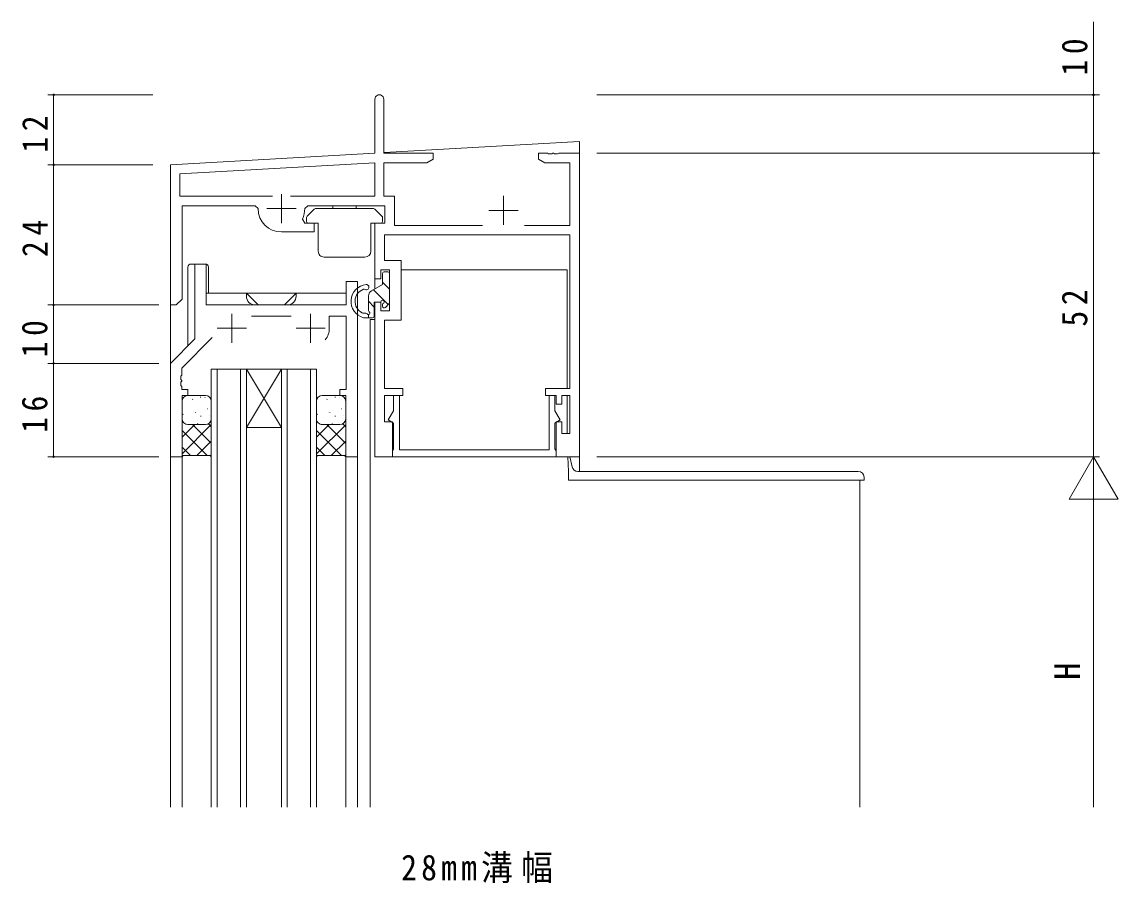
# Model space of a CAD drawing. Units: millimetres, scale not verified. Extents: x -594 to 539, y -420 to 386.
# Drawn here: x -289.3 to -101.7, y 39 to 186.5 of the extents above; entities that cross this region are included whole.
import ezdxf
from ezdxf.enums import TextEntityAlignment as Align

# ---------------------------------------------------------------- set-up
doc = ezdxf.new("R2010")
doc.units = ezdxf.units.MM
doc.header["$LTSCALE"] = 2
doc.layers.add('0-2_USER1', color=7, linetype='Continuous')
for name, color, linetype, lineweight in [('0-3_YKK_11', 7, 'Continuous', 9), ('0-4_YKK_12', 2, 'Continuous', 9), ('0-5_YKK_13', 4, 'Continuous', 9), ('0-6_YKK_D', 6, 'Continuous', 9)]:
    doc.layers.add(name, color=color, linetype=linetype, lineweight=lineweight)
doc.styles.add('ＭＳ ゴシック', font='')
doc.styles.get('ＭＳ ゴシック').set_extended_font_data('MS Gothic')

msp = doc.modelspace()

# ---------------------------------------------------------------- linework, layer by layer
at = {"layer": '0-3_YKK_11'}
for p, q in [((-228.866, 173.281), (-228.866, 164.031)), ((-227.366, 164.031), (-227.366, 173.281)), ((-228.866, 164.031), (-263.866, 162.031)), ((-218.866, 164.031), (-227.366, 164.031)), ((-218.866, 163.031), (-218.866, 164.031)), ((-200.866, 164.031), (-200.866, 163.031)), ((-199.324, 164.031), (-200.866, 164.031)), ((-199.141, 163.911), (-199.324, 164.031)), ((-198.591, 163.911), (-199.141, 163.911)), ((-198.408, 164.031), (-198.591, 163.911)), ((-198.324, 164.031), (-198.408, 164.031)), ((-198.141, 163.911), (-198.324, 164.031)), ((-197.591, 163.911), (-198.141, 163.911)), ((-197.408, 164.031), (-197.591, 163.911)), ((-193.866, 164.031), (-197.408, 164.031)), ((-193.866, 112.031), (-193.866, 164.031)), ((-263.866, 162.031), (-263.866, 138.031)), ((-228.866, 162.398), (-262.236, 160.491)), ((-228.866, 156.661), (-228.866, 162.398)), ((-227.366, 162.401), (-219.957, 162.401)), ((-227.366, 156.661), (-227.366, 162.401)), ((-219.957, 162.401), (-218.866, 163.031)), ((-200.866, 163.031), (-199.775, 162.401)), ((-199.775, 162.401), (-195.496, 162.401)), ((-195.496, 162.401), (-195.496, 151.661)), ((-262.236, 160.491), (-262.236, 156.661)), ((-262.236, 156.661), (-246.416, 156.661)), ((-244.866, 157.031), (-244.866, 152.031)), ((-243.316, 156.661), (-228.866, 156.661)), ((-243.316, 156.661), (-228.866, 156.661)), ((-225.536, 156.661), (-227.366, 156.661)), ((-225.536, 151.661), (-225.536, 156.661)), ((-206.866, 156.731), (-206.866, 151.731)), ((-261.866, 155.031), (-249.366, 155.031)), ((-261.866, 139.031), (-261.866, 155.031)), ((-249.366, 155.031), (-248.866, 154.531)), ((-247.366, 154.531), (-242.366, 154.531)), ((-240.866, 154.531), (-240.366, 155.031)), ((-240.366, 155.031), (-227.166, 155.031)), ((-227.166, 155.031), (-227.166, 152.031)), ((-209.366, 154.231), (-204.366, 154.231)), ((-240.835, 152.031), (-241.283, 152.753)), ((-239.266, 152.031), (-240.835, 152.031)), ((-239.266, 150.531), (-239.266, 152.031)), ((-227.166, 152.031), (-228.866, 152.031)), ((-228.866, 152.031), (-228.866, 142.531)), ((-244.866, 150.531), (-239.266, 150.531)), ((-210.453, 151.661), (-225.536, 151.661)), ((-195.496, 151.661), (-203.279, 151.661)), ((-227.236, 150.031), (-195.496, 150.031)), ((-227.236, 145.661), (-227.236, 150.031)), ((-195.496, 150.031), (-195.496, 123.731)), ((-259.666, 145.031), (-257.736, 145.031)), ((-259.666, 132.23), (-259.666, 145.031)), ((-257.736, 145.031), (-257.736, 138.031)), ((-224.366, 145.661), (-227.236, 145.661)), ((-224.366, 135.401), (-224.366, 145.661)), ((-227.866, 144.031), (-226.366, 144.031)), ((-227.866, 142.531), (-227.866, 144.031)), ((-226.366, 144.031), (-226.366, 137.031)), ((-233.796, 142.031), (-231.866, 142.031)), ((-233.796, 138.031), (-233.796, 142.031)), ((-231.866, 142.031), (-231.866, 112.031)), ((-228.866, 142.531), (-227.866, 142.531)), ((-262.866, 138.031), (-261.866, 139.031)), ((-263.866, 138.031), (-262.866, 138.031)), ((-257.736, 138.031), (-233.796, 138.031)), ((-227.866, 138.531), (-228.866, 138.531)), ((-228.866, 138.531), (-228.866, 112.031)), ((-227.866, 137.031), (-227.866, 138.531)), ((-226.366, 137.031), (-227.866, 137.031)), ((-253.366, 136.531), (-253.366, 131.53)), ((-243.217, 136.1), (-250.016, 136.1)), ((-239.866, 136.531), (-239.866, 131.53)), ((-236.666, 136.1), (-236.666, 134.03)), ((-233.796, 136.1), (-236.666, 136.1)), ((-233.796, 123.531), (-233.796, 136.1)), ((-227.236, 135.401), (-224.366, 135.401)), ((-227.236, 123.731), (-227.236, 135.401)), ((-255.866, 134.03), (-250.866, 134.03)), ((-242.366, 134.03), (-237.366, 134.03)), ((-263.866, 128.031), (-259.666, 132.23)), ((-256.725, 132.443), (-261.936, 127.231)), ((-263.866, 112.031), (-263.866, 128.031)), ((-261.936, 125.989), (-262.056, 125.805)), ((-262.056, 125.805), (-262.056, 125.256)), ((-261.936, 127.231), (-261.936, 125.989)), ((-262.056, 125.256), (-261.936, 125.072)), ((-261.936, 124.989), (-262.056, 124.805)), ((-262.056, 124.805), (-262.056, 124.256)), ((-262.056, 124.256), (-261.936, 124.072)), ((-261.936, 125.072), (-261.936, 124.989)), ((-261.936, 124.072), (-261.936, 123.531)), ((-261.936, 123.531), (-260.866, 123.531)), ((-260.866, 122.53), (-261.866, 122.53)), ((-261.866, 122.53), (-261.866, 112.031)), ((-260.866, 123.531), (-260.866, 122.53)), ((-234.866, 123.531), (-233.796, 123.531)), ((-234.866, 122.53), (-234.866, 123.531)), ((-233.866, 122.53), (-234.866, 122.53)), ((-233.866, 112.031), (-233.866, 122.53)), ((-224.066, 123.731), (-227.236, 123.731)), ((-227.236, 118.031), (-227.236, 122.531)), ((-227.236, 122.531), (-224.066, 122.531)), ((-225.666, 122.531), (-225.666, 119.906)), ((-224.666, 122.531), (-225.666, 122.531)), ((-224.666, 113.231), (-224.666, 122.531)), ((-224.066, 122.531), (-224.066, 123.731)), ((-195.496, 123.731), (-199.666, 123.731)), ((-199.666, 123.731), (-199.666, 122.531)), ((-199.666, 122.531), (-197.866, 122.531)), ((-198.066, 122.531), (-199.066, 122.531)), ((-199.066, 122.531), (-199.066, 113.231)), ((-198.066, 119.906), (-198.066, 122.531)), ((-197.866, 122.531), (-197.866, 121.031)), ((-196.866, 122.531), (-195.496, 122.531)), ((-196.866, 121.031), (-196.866, 122.531)), ((-195.496, 122.531), (-195.496, 116.031)), ((-197.866, 121.031), (-196.866, 121.031)), ((-225.666, 119.906), (-226.576, 118.331)), ((-226.576, 118.331), (-225.666, 117.805)), ((-197.156, 118.331), (-198.066, 119.906)), ((-198.066, 117.805), (-197.156, 118.331)), ((-225.866, 118.031), (-227.236, 118.031)), ((-225.866, 112.031), (-225.866, 118.031)), ((-225.666, 117.805), (-225.666, 113.377)), ((-198.066, 113.377), (-198.066, 117.805)), ((-196.866, 118.031), (-197.866, 118.031)), ((-197.866, 118.031), (-197.866, 112.031)), ((-196.866, 116.031), (-196.866, 118.031)), ((-195.496, 116.031), (-196.866, 116.031)), ((-225.766, 113.204), (-225.866, 113.031)), ((-225.866, 113.031), (-225.866, 112.031)), ((-225.666, 113.377), (-225.766, 113.204)), ((-199.066, 113.231), (-224.666, 113.231)), ((-197.966, 113.204), (-198.066, 113.377)), ((-197.866, 113.031), (-197.966, 113.204)), ((-197.866, 112.031), (-197.866, 113.031)), ((-261.866, 112.031), (-263.866, 112.031)), ((-231.866, 112.031), (-233.866, 112.031)), ((-228.866, 112.031), (-225.866, 112.031)), ((-225.866, 112.031), (-197.866, 112.031)), ((-197.866, 112.031), (-193.866, 112.031))]:
    msp.add_line(p, q, dxfattribs=at)
for centre, radius, start, end in [((-228.116, 173.281), 0.75, 359.99998, 180), ((-244.866, 154.531), 4, 180, 269.99998), ((-244.866, 154.531), 4, 333.6122, 0), ((-239.866, 134.03), 3.2, 321.63347, 359.99998)]:
    msp.add_arc(centre, radius, start, end, dxfattribs=at)
at = {"layer": '0-4_YKK_12'}
for p, q in [((-227.286, 164.127), (-193.866, 166.036)), ((-193.866, 166.036), (-193.866, 109.531)), ((-263.866, 161.753), (-263.866, 52.03)), ((-228.866, 145.331), (-228.866, 143.28)), ((-228.866, 142.831), (-228.866, 140.78)), ((-224.366, 144.03), (-195.966, 144.03)), ((-195.966, 144.03), (-195.966, 123.731)), ((-257.736, 140.031), (-233.796, 140.031)), ((-250.866, 140.031), (-250.866, 139.53)), ((-242.366, 140.031), (-242.366, 139.53)), ((-249.366, 138.031), (-243.866, 138.031)), ((-228.866, 138.531), (-228.866, 138.231)), ((-229.666, 135.53), (-228.866, 135.53)), ((-229.666, 135.53), (-229.666, 52.03)), ((-256.866, 127.032), (-250.866, 127.032)), ((-256.866, 127.032), (-256.866, 52.03)), ((-255.866, 127.032), (-255.866, 52.03)), ((-251.866, 127.032), (-251.866, 52.03)), ((-244.866, 127.032), (-250.866, 127.032)), ((-244.866, 127.032), (-250.866, 117.032)), ((-250.866, 127.032), (-244.866, 117.032)), ((-250.866, 127.032), (-250.866, 52.03)), ((-244.866, 127.032), (-238.866, 127.032)), ((-244.866, 127.032), (-244.866, 52.03)), ((-243.866, 127.032), (-243.866, 52.03)), ((-239.866, 127.032), (-239.866, 52.03)), ((-238.866, 127.032), (-238.866, 52.03)), ((-195.966, 122.531), (-195.966, 116.031)), ((-244.866, 117.032), (-250.866, 117.032)), ((-261.866, 112.33), (-261.866, 52.03)), ((-233.866, 112.33), (-233.866, 52.03)), ((-231.866, 112.33), (-231.866, 52.03)), ((-145.866, 108.031), (-145.866, 52.03))]:
    msp.add_line(p, q, dxfattribs=at)
for centre, start, end in [((-249.366, 139.53), 180, 270), ((-243.866, 139.53), 270, 0)]:
    msp.add_arc(centre, 1.5, start, end, dxfattribs=at)
at = {"layer": '0-5_YKK_13'}
for p, q in [((-240.478, 153.218), (-239.254, 154.443)), ((-229.09, 154.531), (-239.042, 154.531)), ((-236.066, 155.031), (-236.066, 154.531)), ((-232.066, 155.031), (-236.066, 155.031)), ((-232.066, 155.031), (-232.066, 154.531)), ((-227.654, 153.218), (-228.878, 154.443)), ((-240.566, 153.006), (-240.566, 152.331)), ((-240.266, 152.031), (-238.566, 152.031)), ((-238.566, 147.231), (-238.566, 152.031)), ((-229.566, 147.231), (-229.566, 152.031)), ((-227.866, 152.031), (-229.566, 152.031)), ((-227.566, 153.006), (-227.566, 152.331)), ((-260.866, 131.031), (-260.866, 144.531)), ((-260.366, 145.031), (-257.866, 145.031)), ((-257.366, 140.031), (-257.366, 144.531)), ((-237.566, 146.231), (-230.566, 146.231)), ((-227.566, 143.43), (-227.566, 141.531)), ((-227.266, 143.731), (-226.666, 143.731)), ((-226.366, 143.43), (-226.366, 138.431)), ((-229.466, 140.434), (-227.566, 141.531)), ((-227.566, 141.926), (-226.366, 140.726)), ((-248.866, 138.031), (-250.866, 140.031)), ((-244.366, 138.031), (-242.366, 140.031)), ((-229.966, 139.568), (-229.966, 137.092)), ((-229.108, 140.64), (-226.57, 138.102)), ((-229.966, 138.67), (-228.966, 137.67)), ((-228.966, 138.531), (-228.966, 136.131)), ((-227.866, 138.531), (-228.966, 138.531)), ((-227.566, 138.231), (-227.566, 137.831)), ((-227.054, 137.618), (-226.454, 138.218)), ((-230.839, 136.631), (-230.427, 136.631)), ((-230.702, 135.831), (-229.266, 135.831)), ((-229.966, 136.381), (-229.966, 135.831)), ((-229.966, 135.841), (-229.956, 135.831)), ((-257.866, 122.536), (-260.866, 122.536)), ((-258.689, 122.173), (-258.691, 122.273)), ((-257.95, 122.165), (-257.923, 122.207)), ((-234.866, 122.536), (-237.866, 122.536)), ((-235.689, 122.173), (-235.691, 122.273)), ((-234.95, 122.165), (-234.923, 122.207)), ((-261.866, 121.536), (-261.866, 118.536)), ((-260.079, 121.838), (-260.052, 121.88)), ((-257.563, 120.223), (-257.536, 120.265)), ((-256.866, 118.536), (-256.866, 121.536)), ((-238.866, 121.536), (-238.866, 118.536)), ((-237.079, 121.838), (-237.052, 121.88)), ((-234.563, 120.223), (-234.536, 120.265)), ((-233.866, 118.536), (-233.866, 121.536)), ((-261.722, 119.28), (-261.694, 119.322)), ((-259.854, 119.555), (-259.852, 119.565)), ((-259.593, 119.607), (-259.566, 119.649)), ((-258.644, 118.949), (-258.646, 119.049)), ((-257.227, 119.028), (-257.225, 119.038)), ((-238.722, 119.28), (-238.695, 119.322)), ((-236.854, 119.555), (-236.852, 119.565)), ((-236.593, 119.607), (-236.566, 119.649)), ((-235.644, 118.949), (-235.646, 119.049)), ((-234.227, 119.028), (-234.225, 119.038)), ((-259.689, 117.536), (-261.867, 115.358)), ((-256.866, 117.531), (-261.867, 112.53)), ((-261.866, 116.5), (-257.596, 112.23)), ((-260.866, 117.536), (-257.866, 117.536)), ((-260.074, 117.536), (-256.867, 114.33)), ((-259.206, 117.665), (-259.179, 117.707)), ((-257.374, 117.665), (-256.866, 117.157)), ((-257.077, 117.991), (-257.05, 118.033)), ((-233.866, 117.525), (-238.866, 112.53)), ((-238.866, 116.503), (-234.594, 112.228)), ((-236.685, 117.536), (-238.865, 115.358)), ((-237.866, 117.536), (-234.866, 117.536)), ((-237.071, 117.536), (-233.865, 114.327)), ((-236.206, 117.665), (-236.179, 117.707)), ((-234.374, 117.666), (-233.866, 117.158)), ((-234.077, 117.991), (-234.05, 118.033)), ((-256.867, 114.701), (-259.339, 112.23)), ((-233.865, 114.699), (-236.338, 112.229)), ((-261.867, 113.673), (-260.424, 112.23)), ((-238.865, 113.673), (-237.423, 112.229)), ((-256.867, 112.03), (-257.067, 112.23)), ((-256.867, 112.373), (-257.039, 112.201)), ((-233.866, 112.027), (-234.066, 112.228)), ((-233.866, 112.371), (-234.038, 112.199)), ((-195.735, 109.531), (-195.866, 112.031)), ((-195.113, 110.306), (-195.511, 112.031)), ((-195.735, 108.031), (-195.735, 109.531)), ((-146.135, 109.531), (-194.139, 109.531)), ((-145.135, 108.031), (-195.735, 108.031)), ((-145.135, 108.531), (-145.135, 108.031))]:
    msp.add_line(p, q, dxfattribs=at)
for points in [[(-261.867, 112.03), (-261.667, 112.23), (-257.067, 112.23)], [(-238.866, 112.03), (-238.666, 112.23), (-234.066, 112.228)]]:
    msp.add_lwpolyline(points, dxfattribs=at)
for centre, radius, start, end in [((-239.042, 154.231), 0.3, 90, 134.99998), ((-229.09, 154.231), 0.3, 45, 90), ((-240.266, 153.006), 0.3, 134.99998, 179.99998), ((-240.266, 152.331), 0.3, 179.99998, 270), ((-227.866, 152.331), 0.3, 270, 0), ((-227.866, 153.006), 0.3, 0, 45), ((-237.566, 147.231), 1, 179.99998, 270), ((-230.566, 147.231), 1, 270, 0), ((-260.366, 144.531), 0.5, 90, 180), ((-257.866, 144.531), 0.5, 0, 90), ((-227.266, 143.43), 0.3, 90, 180), ((-226.666, 143.43), 0.3, 0, 90), ((-230.066, 138.645), 2.9, 96.1825, 254.63783), ((-230.066, 138.645), 2.2, 109.75517, 242.96574), ((-230.708, 140.433), 0.3, 59.70415, 109.75517), ((-230.33, 141.081), 0.45, 239.70415, 96.1825), ((-228.966, 139.568), 1, 120, 180), ((-229.666, 137.092), 0.3, 180, 236.94426), ((-227.566, 138.531), 0.3, 270, 180), ((-227.266, 137.831), 0.3, 180, 314.99998), ((-226.666, 138.431), 0.3, 314.99998, 0), ((-230.839, 137.131), 0.5, 242.96574, 269.99998), ((-230.702, 136.331), 0.5, 254.63783, 270), ((-230.427, 136.331), 0.3, 33.05573, 89.99998), ((-229.966, 136.631), 0.25, 213.05573, 56.94426), ((-229.266, 136.131), 0.3, 270, 0), ((-260.866, 121.536), 1, 90, 180), ((-257.866, 121.536), 1, 359.99998, 89.99998), ((-237.866, 121.536), 1, 89.99998, 179.99998), ((-234.866, 121.536), 1, 0, 90), ((-260.866, 118.536), 1, 180, 270), ((-257.866, 118.536), 1, 270, 0), ((-237.866, 118.536), 1, 179.99998, 269.99998), ((-234.866, 118.536), 1, 270, 0), ((-194.139, 110.531), 1, 193, 270), ((-146.135, 108.531), 1, 0, 90)]:
    msp.add_arc(centre, radius, start, end, dxfattribs=at)
at = {"layer": '0-6_YKK_D'}
for p, q in [((-105.865, 174.031), (-105.865, 186.519)), ((-266.866, 174.031), (-284.866, 174.031)), ((-283.866, 174.031), (-283.866, 162.031)), ((-190.866, 174.031), (-104.865, 174.031)), ((-105.865, 164.031), (-105.865, 174.031)), ((-190.866, 164.031), (-104.865, 164.031)), ((-190.866, 164.031), (-104.865, 164.031)), ((-105.865, 112.036), (-105.865, 164.031)), ((-266.866, 162.031), (-284.866, 162.031)), ((-266.866, 162.031), (-284.866, 162.031)), ((-283.866, 162.031), (-283.866, 138.031)), ((-283.866, 138.031), (-283.866, 140.07)), ((-265.866, 138.031), (-284.866, 138.031)), ((-266.866, 138.031), (-284.866, 138.031)), ((-265.866, 128.03), (-284.866, 128.03)), ((-265.866, 128.03), (-284.866, 128.03)), ((-283.866, 112.031), (-283.866, 128.03)), ((-265.866, 112.031), (-284.866, 112.031)), ((-190.866, 112.036), (-104.865, 112.036)), ((-141.867, 112.031), (-104.862, 112.03)), ((-105.862, 112.03), (-110.063, 104.755)), ((-105.862, 112.03), (-105.863, 97.481)), ((-105.862, 112.03), (-101.663, 104.755)), ((-110.063, 104.755), (-101.663, 104.755)), ((-105.864, 52.03), (-105.863, 103.63))]:
    msp.add_line(p, q, dxfattribs=at)
msp.add_lwpolyline([(-283.866, 138.031), (-283.866, 128.03), (-283.866, 125.99)], dxfattribs=at)
for centre, start, end in [((-283.866, 174.031), 90, 270), ((-283.866, 174.031), 270, 90), ((-105.865, 174.031), 90, 270), ((-105.865, 174.031), 270, 90), ((-105.865, 164.031), 90, 270), ((-105.865, 164.031), 270, 90), ((-283.866, 162.031), 90, 270), ((-283.866, 162.031), 90, 270), ((-283.866, 162.031), 270, 90), ((-283.866, 162.031), 270, 90), ((-283.866, 138.031), 90, 270), ((-283.866, 138.031), 90, 270), ((-283.866, 138.031), 270, 90), ((-283.866, 138.031), 270, 90), ((-283.866, 128.03), 90, 270), ((-283.866, 128.03), 90, 270), ((-283.866, 128.03), 270, 90), ((-283.866, 128.03), 270, 90), ((-283.866, 112.031), 90, 270), ((-283.866, 112.031), 270, 90)]:
    msp.add_arc(centre, 0.128, start, end, dxfattribs=at)

# ---------------------------------------------------------------- texts
at = {"layer": '0-2_USER1', "insert": (-224.364, 38.996), "char_height": 4.399, "attachment_point": 7, "style": 'ＭＳ ゴシック'}
msp.add_mtext('\\T1.27;\\W0.9;28mm溝幅', dxfattribs=at)
at = {"layer": '0-6_YKK_D', "color": 7, "style": 'ＭＳ ゴシック'}
msp.add_text('H', height=4.399, rotation=89.999, dxfattribs=at).set_placement((-106.865, 73.801), align=Align.BOTTOM_LEFT)
at = {"layer": '0-6_YKK_D', "color": 7, "char_height": 4.399, "attachment_point": 7, "rotation": 90, "style": 'ＭＳ ゴシック'}
for s, insert in [('\\T1.36;\\W0.9;10', (-106.865, 177.333)), ('\\T1.36;\\W0.9;12', (-284.866, 164.127)), ('\\T1.36;\\W0.9;24', (-284.866, 146.244)), ('\\T1.36;\\W0.9;52', (-106.865, 134.335)), ('\\T1.36;\\W0.9;10', (-284.866, 129.069)), ('\\T1.36;\\W0.9;16', (-284.866, 116.127))]:
    msp.add_mtext(s, dxfattribs=dict(at, insert=insert))

doc.saveas('drawing.dxf')
